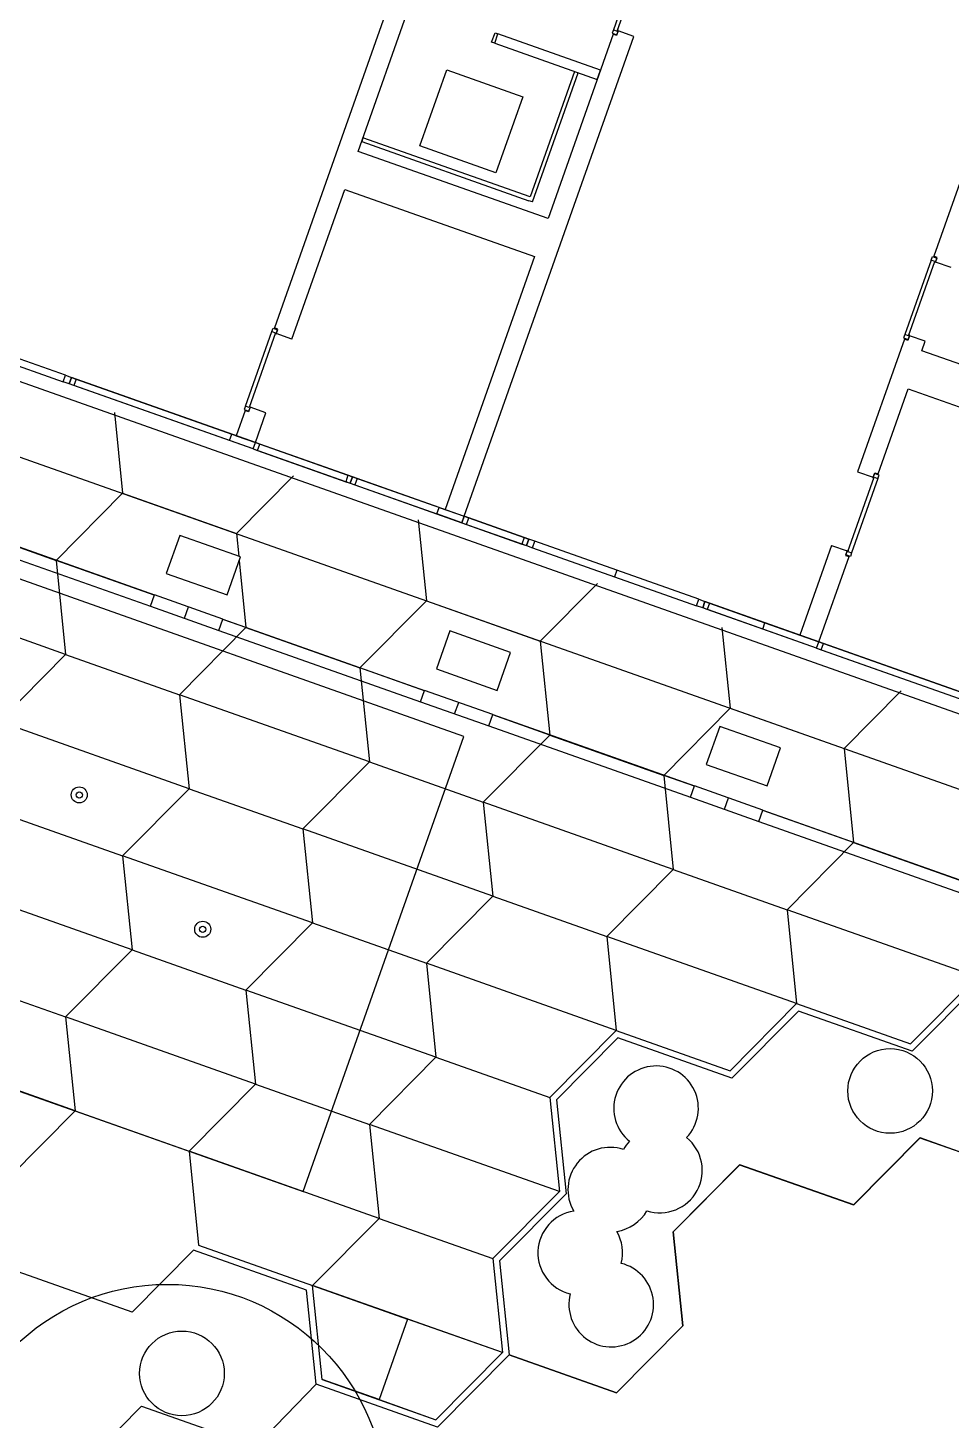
# Model space of a CAD drawing. Header units: metres. Extents: x 2681598 to 2681800, y 1249481 to 1249590.
# Drawn here: x 2681689.14 to 2681700.6, y 1249539.64 to 1249556.91 of the extents above; entities that cross this region are included whole.
import ezdxf

# ---------------------------------------------------------------- set-up
doc = ezdxf.new("R2010")
doc.units = ezdxf.units.M
doc.layers.add('linien', color=7, linetype='Continuous', true_color=0x000000)

msp = doc.modelspace()

# ---------------------------------------------------------------- linework, layer by layer
at = {"layer": 'linien'}
for p, q in [((2681609.207, 1249580.751), (2681711.665, 1249544.525)), ((2681693.833, 1249557.805), (2681692.201, 1249553.19)), ((2681696.737, 1249557.813), (2681696.41, 1249556.889)), ((2681696.457, 1249556.872), (2681696.784, 1249557.796)), ((2681693.24, 1249555.379), (2681694.049, 1249557.666)), ((2681694.897, 1249556.735), (2681694.939, 1249556.852)), ((2681694.935, 1249556.721), (2681694.976, 1249556.839)), ((2681694.935, 1249556.721), (2681694.976, 1249556.839)), ((2681694.939, 1249556.852), (2681694.976, 1249556.839)), ((2681696.249, 1249556.389), (2681694.976, 1249556.839)), ((2681696.41, 1249556.889), (2681696.395, 1249556.847)), ((2681696.395, 1249556.847), (2681696.452, 1249556.827)), ((2681696.41, 1249556.889), (2681696.457, 1249556.872)), ((2681696.468, 1249556.874), (2681696.448, 1249556.817)), ((2681696.468, 1249556.874), (2681696.448, 1249556.817)), ((2681696.452, 1249556.827), (2681696.472, 1249556.883)), ((2681696.462, 1249556.886), (2681696.457, 1249556.872)), ((2681696.472, 1249556.883), (2681696.462, 1249556.886)), ((2681696.662, 1249556.805), (2681696.468, 1249556.874)), ((2681696.662, 1249556.805), (2681696.468, 1249556.874)), ((2681701.415, 1249556.991), (2681700.385, 1249554.078)), ((2681694.556, 1249550.852), (2681696.662, 1249556.805)), ((2681694.935, 1249556.721), (2681694.897, 1249556.735)), ((2681694.935, 1249556.721), (2681696.207, 1249556.271)), ((2681696.406, 1249556.832), (2681695.597, 1249554.546)), ((2681696.448, 1249556.817), (2681696.406, 1249556.832)), ((2681696.448, 1249556.817), (2681696.406, 1249556.832)), ((2681694.007, 1249555.448), (2681694.34, 1249556.39)), ((2681694.34, 1249556.39), (2681695.283, 1249556.057)), ((2681695.925, 1249556.371), (2681695.375, 1249554.816)), ((2681695.405, 1249554.752), (2681695.972, 1249556.355)), ((2681695.925, 1249556.371), (2681695.972, 1249556.355)), ((2681696.207, 1249556.271), (2681696.249, 1249556.389)), ((2681695.283, 1249556.057), (2681694.95, 1249555.114)), ((2681676.645, 1249555.971), (2681709.171, 1249544.47)), ((2681693.3, 1249555.549), (2681693.284, 1249555.502)), ((2681693.284, 1249555.502), (2681695.358, 1249554.768)), ((2681695.375, 1249554.816), (2681693.3, 1249555.549)), ((2681695.597, 1249554.546), (2681693.24, 1249555.379)), ((2681694.95, 1249555.114), (2681694.007, 1249555.448)), ((2681692.417, 1249553.051), (2681693.074, 1249554.908)), ((2681693.074, 1249554.908), (2681695.431, 1249554.074)), ((2681695.405, 1249554.752), (2681695.358, 1249554.768)), ((2681694.553, 1249548.121), (2681677.58, 1249554.123)), ((2681700.428, 1249554.063), (2681700.385, 1249554.078)), ((2681700.428, 1249554.063), (2681700.385, 1249554.078)), ((2681695.431, 1249554.074), (2681694.321, 1249550.935)), ((2681700.353, 1249554.031), (2681700.026, 1249553.107)), ((2681700.073, 1249553.091), (2681700.4, 1249554.015)), ((2681700.353, 1249554.031), (2681700.368, 1249554.074)), ((2681700.4, 1249554.015), (2681700.353, 1249554.031)), ((2681700.368, 1249554.074), (2681700.424, 1249554.054)), ((2681700.395, 1249554), (2681700.4, 1249554.015)), ((2681700.404, 1249553.997), (2681700.395, 1249554)), ((2681700.424, 1249554.054), (2681700.404, 1249553.997)), ((2681700.408, 1249554.006), (2681700.428, 1249554.063)), ((2681700.408, 1249554.006), (2681700.428, 1249554.063)), ((2681700.601, 1249553.938), (2681700.408, 1249554.006)), ((2681700.601, 1249553.938), (2681700.408, 1249554.006)), ((2681691.842, 1249552.22), (2681692.169, 1249553.144)), ((2681692.216, 1249553.127), (2681691.889, 1249552.203)), ((2681692.169, 1249553.144), (2681692.184, 1249553.186)), ((2681692.169, 1249553.144), (2681692.216, 1249553.127)), ((2681692.184, 1249553.186), (2681692.24, 1249553.166)), ((2681692.244, 1249553.175), (2681692.201, 1249553.19)), ((2681692.244, 1249553.175), (2681692.201, 1249553.19)), ((2681692.211, 1249553.113), (2681692.216, 1249553.127)), ((2681692.22, 1249553.109), (2681692.211, 1249553.113)), ((2681692.24, 1249553.166), (2681692.22, 1249553.109)), ((2681692.224, 1249553.119), (2681692.244, 1249553.175)), ((2681692.224, 1249553.119), (2681692.244, 1249553.175)), ((2681692.417, 1249553.051), (2681692.224, 1249553.119)), ((2681692.417, 1249553.051), (2681692.224, 1249553.119)), ((2681700.022, 1249553.05), (2681699.44, 1249551.405)), ((2681700.026, 1249553.107), (2681700.011, 1249553.065)), ((2681700.011, 1249553.065), (2681700.068, 1249553.045)), ((2681700.064, 1249553.035), (2681700.022, 1249553.05)), ((2681700.064, 1249553.035), (2681700.022, 1249553.05)), ((2681700.073, 1249553.091), (2681700.026, 1249553.107)), ((2681700.084, 1249553.092), (2681700.064, 1249553.035)), ((2681700.084, 1249553.092), (2681700.064, 1249553.035)), ((2681700.068, 1249553.045), (2681700.088, 1249553.101)), ((2681700.078, 1249553.105), (2681700.073, 1249553.091)), ((2681700.088, 1249553.101), (2681700.078, 1249553.105)), ((2681700.278, 1249553.024), (2681700.084, 1249553.092)), ((2681700.278, 1249553.024), (2681700.084, 1249553.092)), ((2681688.56, 1249552.882), (2681689.578, 1249552.522)), ((2681689.607, 1249552.602), (2681688.588, 1249552.962)), ((2681700.236, 1249552.906), (2681700.278, 1249553.024)), ((2681703.385, 1249551.792), (2681700.236, 1249552.906)), ((2681689.578, 1249552.522), (2681689.607, 1249552.602)), ((2681689.654, 1249552.495), (2681689.578, 1249552.522)), ((2681689.607, 1249552.602), (2681689.682, 1249552.575)), ((2681689.654, 1249552.495), (2681689.682, 1249552.575)), ((2681689.682, 1249552.575), (2681689.654, 1249552.495)), ((2681691.964, 1249551.768), (2681689.682, 1249552.575)), ((2681689.682, 1249552.575), (2681689.739, 1249552.555)), ((2681689.739, 1249552.555), (2681689.71, 1249552.475)), ((2681689.739, 1249552.555), (2681691.671, 1249551.872)), ((2681691.935, 1249551.688), (2681689.654, 1249552.495)), ((2681689.71, 1249552.475), (2681689.654, 1249552.495)), ((2681691.643, 1249551.792), (2681689.71, 1249552.475)), ((2681699.696, 1249551.378), (2681700.069, 1249552.434)), ((2681700.069, 1249552.434), (2681707.716, 1249549.731)), ((2681691.842, 1249552.22), (2681691.827, 1249552.177)), ((2681691.827, 1249552.177), (2681691.884, 1249552.157)), ((2681691.889, 1249552.203), (2681691.842, 1249552.22)), ((2681691.9, 1249552.204), (2681691.88, 1249552.148)), ((2681691.9, 1249552.204), (2681691.88, 1249552.148)), ((2681691.884, 1249552.157), (2681691.904, 1249552.214)), ((2681691.894, 1249552.217), (2681691.889, 1249552.203)), ((2681691.904, 1249552.214), (2681691.894, 1249552.217)), ((2681692.094, 1249552.136), (2681691.9, 1249552.204)), ((2681692.094, 1249552.136), (2681691.9, 1249552.204)), ((2681690.214, 1249552.14), (2681690.315, 1249551.137)), ((2681691.838, 1249552.163), (2681691.728, 1249551.852)), ((2681691.88, 1249552.148), (2681691.838, 1249552.163)), ((2681691.88, 1249552.148), (2681691.838, 1249552.163)), ((2681691.964, 1249551.768), (2681692.094, 1249552.136)), ((2681691.643, 1249551.792), (2681691.671, 1249551.872)), ((2681691.671, 1249551.872), (2681691.964, 1249551.768)), ((2681691.728, 1249551.852), (2681691.964, 1249551.768)), ((2681691.935, 1249551.688), (2681691.643, 1249551.792)), ((2681691.935, 1249551.688), (2681691.964, 1249551.768)), ((2681691.935, 1249551.688), (2681693.142, 1249551.261)), ((2681691.935, 1249551.688), (2681691.992, 1249551.668)), ((2681691.964, 1249551.768), (2681693.17, 1249551.342)), ((2681692.02, 1249551.748), (2681691.964, 1249551.768)), ((2681691.992, 1249551.668), (2681692.02, 1249551.748)), ((2681691.992, 1249551.668), (2681693.086, 1249551.281)), ((2681693.114, 1249551.362), (2681692.02, 1249551.748)), ((2681691.73, 1249550.637), (2681692.439, 1249551.353)), ((2681693.114, 1249551.362), (2681693.086, 1249551.281)), ((2681693.17, 1249551.342), (2681693.114, 1249551.362)), ((2681693.142, 1249551.261), (2681693.17, 1249551.342)), ((2681693.17, 1249551.342), (2681693.142, 1249551.261)), ((2681693.17, 1249551.342), (2681694.556, 1249550.852)), ((2681693.227, 1249551.322), (2681693.17, 1249551.342)), ((2681693.227, 1249551.322), (2681693.199, 1249551.241)), ((2681694.245, 1249550.962), (2681693.227, 1249551.322)), ((2681699.318, 1249550.414), (2681699.645, 1249551.338)), ((2681699.692, 1249551.322), (2681699.365, 1249550.398)), ((2681699.44, 1249551.405), (2681699.634, 1249551.337)), ((2681699.44, 1249551.405), (2681699.634, 1249551.337)), ((2681699.65, 1249551.384), (2681699.63, 1249551.327)), ((2681699.63, 1249551.327), (2681699.64, 1249551.324)), ((2681699.634, 1249551.337), (2681699.654, 1249551.393)), ((2681699.634, 1249551.337), (2681699.654, 1249551.393)), ((2681699.64, 1249551.324), (2681699.645, 1249551.338)), ((2681699.645, 1249551.338), (2681699.692, 1249551.322)), ((2681699.707, 1249551.364), (2681699.65, 1249551.384)), ((2681699.654, 1249551.393), (2681699.696, 1249551.378)), ((2681699.654, 1249551.393), (2681699.696, 1249551.378)), ((2681699.692, 1249551.322), (2681699.707, 1249551.364)), ((2681693.086, 1249551.281), (2681693.142, 1249551.261)), ((2681693.142, 1249551.261), (2681694.528, 1249550.771)), ((2681693.142, 1249551.261), (2681693.199, 1249551.241)), ((2681693.199, 1249551.241), (2681694.217, 1249550.881)), ((2681689.491, 1249550.304), (2681690.315, 1249551.137)), ((2681690.315, 1249551.137), (2681691.73, 1249550.637)), ((2681693.985, 1249550.806), (2681694.087, 1249549.804)), ((2681694.217, 1249550.881), (2681694.245, 1249550.962)), ((2681694.528, 1249550.771), (2681694.217, 1249550.881)), ((2681694.245, 1249550.962), (2681694.556, 1249550.852)), ((2681694.321, 1249550.935), (2681694.556, 1249550.852)), ((2681694.528, 1249550.771), (2681694.556, 1249550.852)), ((2681694.556, 1249550.852), (2681694.528, 1249550.771)), ((2681694.556, 1249550.852), (2681695.358, 1249550.568)), ((2681694.613, 1249550.832), (2681694.556, 1249550.852)), ((2681694.585, 1249550.751), (2681694.613, 1249550.832)), ((2681695.301, 1249550.588), (2681694.613, 1249550.832)), ((2681688.159, 1249550.621), (2681690.662, 1249549.736)), ((2681688.207, 1249550.758), (2681689.491, 1249550.304)), ((2681688.209, 1249550.763), (2681690.712, 1249549.878)), ((2681691.73, 1249550.637), (2681691.758, 1249550.356)), ((2681694.528, 1249550.771), (2681695.329, 1249550.488)), ((2681694.528, 1249550.771), (2681694.585, 1249550.751)), ((2681694.585, 1249550.751), (2681695.273, 1249550.508)), ((2681691.026, 1249550.615), (2681690.859, 1249550.144)), ((2681691.78, 1249550.348), (2681691.026, 1249550.615)), ((2681695.301, 1249550.588), (2681695.273, 1249550.508)), ((2681695.273, 1249550.508), (2681695.329, 1249550.488)), ((2681695.358, 1249550.568), (2681695.301, 1249550.588)), ((2681695.329, 1249550.488), (2681695.358, 1249550.568)), ((2681695.358, 1249550.568), (2681695.329, 1249550.488)), ((2681695.329, 1249550.488), (2681695.405, 1249550.461)), ((2681695.433, 1249550.542), (2681695.358, 1249550.568)), ((2681695.405, 1249550.461), (2681695.433, 1249550.542)), ((2681695.405, 1249550.461), (2681696.423, 1249550.101)), ((2681696.451, 1249550.182), (2681695.433, 1249550.542)), ((2681699.117, 1249550.491), (2681698.724, 1249549.378)), ((2681699.117, 1249550.491), (2681699.31, 1249550.422)), ((2681699.117, 1249550.491), (2681699.31, 1249550.422)), ((2681689.491, 1249550.304), (2681689.609, 1249549.138)), ((2681690.71, 1249549.873), (2681689.491, 1249550.304)), ((2681691.613, 1249549.877), (2681691.78, 1249550.348)), ((2681691.764, 1249550.302), (2681691.848, 1249549.471)), ((2681698.959, 1249549.295), (2681699.333, 1249550.351)), ((2681699.31, 1249550.422), (2681699.29, 1249550.366)), ((2681699.31, 1249550.422), (2681699.29, 1249550.366)), ((2681699.29, 1249550.366), (2681699.333, 1249550.351)), ((2681699.29, 1249550.366), (2681699.333, 1249550.351)), ((2681699.294, 1249550.375), (2681699.314, 1249550.432)), ((2681699.35, 1249550.355), (2681699.294, 1249550.375)), ((2681699.314, 1249550.432), (2681699.323, 1249550.428)), ((2681699.323, 1249550.428), (2681699.318, 1249550.414)), ((2681699.318, 1249550.414), (2681699.365, 1249550.398)), ((2681699.365, 1249550.398), (2681699.35, 1249550.355)), ((2681690.859, 1249550.144), (2681691.613, 1249549.877)), ((2681696.451, 1249550.182), (2681696.423, 1249550.101)), ((2681696.423, 1249550.101), (2681697.441, 1249549.741)), ((2681697.47, 1249549.822), (2681696.451, 1249550.182)), ((2681689.609, 1249549.138), (2681687.252, 1249549.972)), ((2681695.501, 1249549.304), (2681696.21, 1249550.02)), ((2681690.662, 1249549.736), (2681690.712, 1249549.878)), ((2681690.662, 1249549.736), (2681690.712, 1249549.878)), ((2681691.56, 1249549.577), (2681690.712, 1249549.878)), ((2681693.262, 1249548.971), (2681694.087, 1249549.804)), ((2681694.087, 1249549.804), (2681695.501, 1249549.304)), ((2681697.441, 1249549.741), (2681697.47, 1249549.822)), ((2681697.47, 1249549.822), (2681697.545, 1249549.795)), ((2681697.517, 1249549.715), (2681697.545, 1249549.795)), ((2681697.545, 1249549.795), (2681697.517, 1249549.715)), ((2681698.959, 1249549.295), (2681697.545, 1249549.795)), ((2681697.545, 1249549.795), (2681697.602, 1249549.775)), ((2681697.602, 1249549.775), (2681697.573, 1249549.695)), ((2681697.602, 1249549.775), (2681698.29, 1249549.532)), ((2681690.662, 1249549.736), (2681691.51, 1249549.436)), ((2681691.086, 1249549.586), (2681691.136, 1249549.727)), ((2681697.517, 1249549.715), (2681697.441, 1249549.741)), ((2681698.931, 1249549.215), (2681697.517, 1249549.715)), ((2681697.573, 1249549.695), (2681697.517, 1249549.715)), ((2681698.262, 1249549.451), (2681697.573, 1249549.695)), ((2681691.023, 1249548.638), (2681691.848, 1249549.471)), ((2681691.51, 1249549.436), (2681691.56, 1249549.577)), ((2681691.51, 1249549.436), (2681691.56, 1249549.577)), ((2681691.51, 1249549.436), (2681694.013, 1249548.551)), ((2681691.848, 1249549.471), (2681691.559, 1249549.573)), ((2681691.56, 1249549.577), (2681694.063, 1249548.692)), ((2681691.848, 1249549.471), (2681693.262, 1249548.971)), ((2681694.377, 1249549.43), (2681694.211, 1249548.959)), ((2681695.132, 1249549.163), (2681694.377, 1249549.43)), ((2681697.756, 1249549.473), (2681697.858, 1249548.47)), ((2681698.262, 1249549.451), (2681698.29, 1249549.532)), ((2681698.931, 1249549.215), (2681698.262, 1249549.451)), ((2681698.29, 1249549.532), (2681698.959, 1249549.295)), ((2681695.501, 1249549.304), (2681695.619, 1249548.137)), ((2681698.724, 1249549.378), (2681698.959, 1249549.295)), ((2681698.931, 1249549.215), (2681698.959, 1249549.295)), ((2681698.959, 1249549.295), (2681701.508, 1249548.394)), ((2681699.016, 1249549.275), (2681698.959, 1249549.295)), ((2681698.988, 1249549.195), (2681699.016, 1249549.275)), ((2681701.451, 1249548.414), (2681699.016, 1249549.275)), ((2681688.784, 1249548.306), (2681689.609, 1249549.138)), ((2681689.609, 1249549.138), (2681691.023, 1249548.638)), ((2681694.965, 1249548.692), (2681695.132, 1249549.163)), ((2681698.931, 1249549.215), (2681701.479, 1249548.314)), ((2681698.931, 1249549.215), (2681698.988, 1249549.195)), ((2681698.988, 1249549.195), (2681701.423, 1249548.334)), ((2681693.262, 1249548.971), (2681693.38, 1249547.805)), ((2681694.062, 1249548.688), (2681693.262, 1249548.971)), ((2681694.211, 1249548.959), (2681694.965, 1249548.692)), ((2681693.38, 1249547.805), (2681691.023, 1249548.638)), ((2681691.023, 1249548.638), (2681691.141, 1249547.472)), ((2681694.013, 1249548.551), (2681694.063, 1249548.692)), ((2681694.013, 1249548.551), (2681694.063, 1249548.692)), ((2681694.013, 1249548.551), (2681694.862, 1249548.251)), ((2681694.912, 1249548.392), (2681694.063, 1249548.692)), ((2681699.272, 1249547.97), (2681699.981, 1249548.686)), ((2681675.583, 1249548.475), (2681692.557, 1249542.474)), ((2681694.438, 1249548.401), (2681694.488, 1249548.542)), ((2681694.862, 1249548.251), (2681694.912, 1249548.392)), ((2681694.862, 1249548.251), (2681694.912, 1249548.392)), ((2681695.619, 1249548.137), (2681694.91, 1249548.388)), ((2681694.912, 1249548.392), (2681697.415, 1249547.507)), ((2681697.033, 1249547.637), (2681697.858, 1249548.47)), ((2681697.858, 1249548.47), (2681699.272, 1249547.97)), ((2681691.141, 1249547.472), (2681688.784, 1249548.306)), ((2681694.862, 1249548.251), (2681697.365, 1249547.366)), ((2681697.729, 1249548.245), (2681697.562, 1249547.774)), ((2681698.483, 1249547.978), (2681697.729, 1249548.245)), ((2681692.557, 1249542.474), (2681694.553, 1249548.121)), ((2681694.794, 1249547.305), (2681695.619, 1249548.137)), ((2681695.619, 1249548.137), (2681697.033, 1249547.637)), ((2681698.317, 1249547.507), (2681698.483, 1249547.978)), ((2681699.272, 1249547.97), (2681699.39, 1249546.804)), ((2681692.555, 1249546.972), (2681693.38, 1249547.805)), ((2681693.38, 1249547.805), (2681694.794, 1249547.305)), ((2681697.562, 1249547.774), (2681698.317, 1249547.507)), ((2681697.033, 1249547.637), (2681697.151, 1249546.471)), ((2681697.414, 1249547.503), (2681697.033, 1249547.637)), ((2681690.316, 1249546.639), (2681691.141, 1249547.472)), ((2681691.141, 1249547.472), (2681692.555, 1249546.972)), ((2681697.365, 1249547.366), (2681697.415, 1249547.507)), ((2681697.365, 1249547.366), (2681697.415, 1249547.507)), ((2681697.365, 1249547.366), (2681698.214, 1249547.066)), ((2681698.264, 1249547.207), (2681697.415, 1249547.507)), ((2681697.789, 1249547.216), (2681697.839, 1249547.357)), ((2681694.794, 1249547.305), (2681694.912, 1249546.139)), ((2681697.151, 1249546.471), (2681694.794, 1249547.305)), ((2681698.214, 1249547.066), (2681698.264, 1249547.207)), ((2681698.214, 1249547.066), (2681698.264, 1249547.207)), ((2681699.39, 1249546.804), (2681698.262, 1249547.203)), ((2681698.264, 1249547.207), (2681700.767, 1249546.322)), ((2681688.902, 1249547.139), (2681690.316, 1249546.639)), ((2681698.214, 1249547.066), (2681700.717, 1249546.181)), ((2681692.555, 1249546.972), (2681692.673, 1249545.806)), ((2681694.912, 1249546.139), (2681692.555, 1249546.972)), ((2681698.565, 1249545.971), (2681699.39, 1249546.804)), ((2681699.39, 1249546.804), (2681700.765, 1249546.318)), ((2681690.316, 1249546.639), (2681690.434, 1249545.473)), ((2681692.673, 1249545.806), (2681690.316, 1249546.639)), ((2681690.434, 1249545.473), (2681688.077, 1249546.307)), ((2681696.326, 1249545.639), (2681697.151, 1249546.471)), ((2681697.151, 1249546.471), (2681698.565, 1249545.971)), ((2681694.087, 1249545.306), (2681694.912, 1249546.139)), ((2681694.912, 1249546.139), (2681696.326, 1249545.639)), ((2681698.565, 1249545.971), (2681698.683, 1249544.805)), ((2681700.922, 1249545.138), (2681698.565, 1249545.971)), ((2681691.848, 1249544.973), (2681692.673, 1249545.806)), ((2681692.673, 1249545.806), (2681694.087, 1249545.306)), ((2681696.326, 1249545.639), (2681696.444, 1249544.473)), ((2681698.683, 1249544.805), (2681696.326, 1249545.639)), ((2681689.609, 1249544.641), (2681690.434, 1249545.473)), ((2681690.434, 1249545.473), (2681691.848, 1249544.973)), ((2681696.444, 1249544.473), (2681694.087, 1249545.306)), ((2681694.087, 1249545.306), (2681694.205, 1249544.14)), ((2681688.195, 1249545.141), (2681689.609, 1249544.641)), ((2681700.098, 1249544.305), (2681700.922, 1249545.138)), ((2681691.848, 1249544.973), (2681691.966, 1249543.807)), ((2681694.205, 1249544.14), (2681691.848, 1249544.973)), ((2681700.943, 1249545.046), (2681700.117, 1249544.214)), ((2681697.859, 1249543.973), (2681698.683, 1249544.805)), ((2681698.683, 1249544.805), (2681700.098, 1249544.305)), ((2681691.966, 1249543.807), (2681689.609, 1249544.641)), ((2681689.609, 1249544.641), (2681689.728, 1249543.475)), ((2681698.705, 1249544.713), (2681697.88, 1249543.88)), ((2681700.117, 1249544.214), (2681698.705, 1249544.713)), ((2681695.62, 1249543.64), (2681696.444, 1249544.473)), ((2681696.444, 1249544.473), (2681697.859, 1249543.973)), ((2681689.728, 1249543.475), (2681687.371, 1249544.308)), ((2681696.465, 1249544.38), (2681695.701, 1249543.611)), ((2681697.88, 1249543.88), (2681696.465, 1249544.38)), ((2681693.381, 1249543.307), (2681694.205, 1249544.14)), ((2681694.205, 1249544.14), (2681695.62, 1249543.64)), ((2681691.142, 1249542.975), (2681691.966, 1249543.807)), ((2681691.966, 1249543.807), (2681693.381, 1249543.307)), ((2681695.62, 1249543.64), (2681695.738, 1249542.474)), ((2681695.701, 1249543.611), (2681695.821, 1249542.445)), ((2681688.903, 1249542.642), (2681689.728, 1249543.475)), ((2681689.728, 1249543.475), (2681691.142, 1249542.975)), ((2681695.738, 1249542.474), (2681693.381, 1249543.307)), ((2681693.381, 1249543.307), (2681693.499, 1249542.141)), ((2681699.389, 1249542.307), (2681700.214, 1249543.14)), ((2681700.216, 1249543.139), (2681699.391, 1249542.307)), ((2681700.214, 1249543.14), (2681701.63, 1249542.639)), ((2681701.63, 1249542.639), (2681700.216, 1249543.139)), ((2681693.499, 1249542.141), (2681691.142, 1249542.975)), ((2681691.142, 1249542.975), (2681691.26, 1249541.809)), ((2681697.15, 1249541.974), (2681697.975, 1249542.807)), ((2681697.977, 1249542.807), (2681697.152, 1249541.974)), ((2681697.975, 1249542.807), (2681699.389, 1249542.307)), ((2681699.391, 1249542.307), (2681697.977, 1249542.807)), ((2681694.913, 1249541.641), (2681695.738, 1249542.474)), ((2681695.821, 1249542.445), (2681694.996, 1249541.612)), ((2681692.674, 1249541.309), (2681693.499, 1249542.141)), ((2681693.499, 1249542.141), (2681694.913, 1249541.641)), ((2681697.27, 1249540.808), (2681697.15, 1249541.974)), ((2681697.152, 1249541.974), (2681697.27, 1249540.808)), ((2681691.198, 1249541.746), (2681690.435, 1249540.976)), ((2681692.6, 1249541.25), (2681691.198, 1249541.746)), ((2681691.26, 1249541.809), (2681692.674, 1249541.309)), ((2681694.913, 1249541.641), (2681695.031, 1249540.475)), ((2681690.435, 1249540.976), (2681689.021, 1249541.476)), ((2681694.996, 1249541.612), (2681695.114, 1249540.446)), ((2681695.031, 1249540.475), (2681692.674, 1249541.309)), ((2681692.792, 1249540.142), (2681692.674, 1249541.309)), ((2681692.674, 1249541.309), (2681693.853, 1249540.892)), ((2681692.718, 1249540.084), (2681692.6, 1249541.25)), ((2681693.853, 1249540.892), (2681693.5, 1249539.892)), ((2681695.031, 1249540.475), (2681693.853, 1249540.892)), ((2681696.445, 1249539.975), (2681697.27, 1249540.808)), ((2681697.27, 1249540.808), (2681696.445, 1249539.976)), ((2681694.206, 1249539.642), (2681695.031, 1249540.475)), ((2681695.114, 1249540.446), (2681694.227, 1249539.55)), ((2681695.114, 1249540.446), (2681696.445, 1249539.975)), ((2681696.445, 1249539.976), (2681695.114, 1249540.446)), ((2681691.969, 1249539.309), (2681692.718, 1249540.084)), ((2681692.718, 1249540.084), (2681691.969, 1249539.309)), ((2681694.227, 1249539.55), (2681692.718, 1249540.084)), ((2681692.792, 1249540.142), (2681694.206, 1249539.642)), ((2681693.5, 1249539.892), (2681692.792, 1249540.142)), ((2681689.728, 1249538.977), (2681690.553, 1249539.81)), ((2681690.553, 1249539.81), (2681691.969, 1249539.309)), ((2681693.5, 1249539.892), (2681694.206, 1249539.642))]:
    msp.add_line(p, q, dxfattribs=at)
for points in [[(2681697.317, 1249543.143, 2.57067), (2681696.609, 1249543.098)], [(2681696.532, 1249542.996, 0.689689), (2681695.916, 1249542.232)], [(2681696.609, 1249543.098, 0.06109), (2681696.532, 1249542.996)], [(2681696.825, 1249542.236, 0.833001), (2681697.317, 1249543.143)], [(2681695.916, 1249542.232, 0.820308), (2681695.873, 1249541.203)], [(2681696.45, 1249541.978, 0.227483), (2681696.825, 1249542.236)], [(2681696.506, 1249541.582, 0.19802), (2681696.45, 1249541.978)], [(2681695.873, 1249541.203, 2.438273), (2681696.506, 1249541.582)]]:
    msp.add_lwpolyline(points, format="xyb", dxfattribs=at)
for centre, radius in [((2681689.778, 1249547.395), 0.1), ((2681689.778, 1249547.395), 0.0389), ((2681691.311, 1249545.728), 0.1), ((2681691.311, 1249545.728), 0.0389), ((2681699.843, 1249543.722), 0.525), ((2681690.87, 1249538.606), 2.716), ((2681691.053, 1249540.217), 0.525)]:
    msp.add_circle(centre, radius, dxfattribs=at)

doc.saveas('drawing.dxf')
